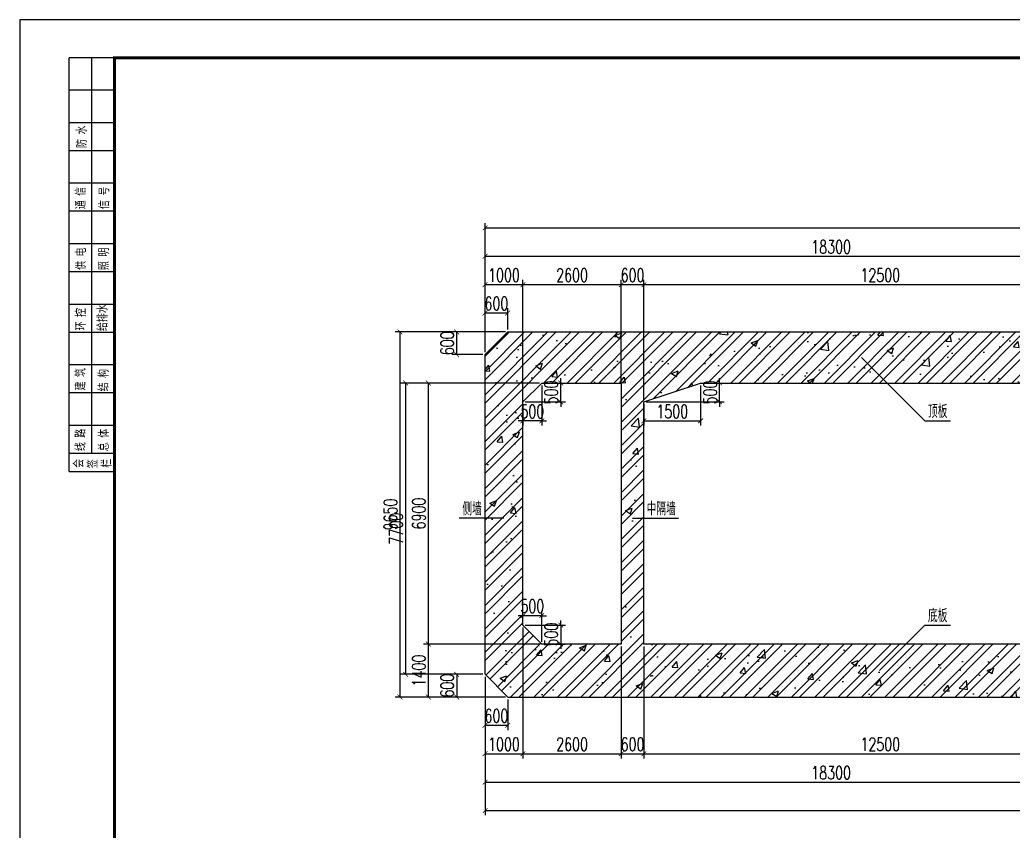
# Model space of a CAD drawing. Extents: x 319019 to 378719, y 703710 to 745710.
# Drawn here: x 319019 to 345281, y 724265 to 745710 of the extents above; entities that cross this region are included whole.
import ezdxf

# ---------------------------------------------------------------- set-up
doc = ezdxf.new("R2010")
doc.units = 0
doc.header["$LTSCALE"] = 50
doc.header["$MEASUREMENT"] = 0
doc.layers.get('0').update_dxf_attribs({"linetype": 'CONTINUOUS'})
doc.layers.get('Defpoints').update_dxf_attribs({"linetype": 'CONTINUOUS'})
for name, color, linetype in [('01 标  注', 1, 'CONTINUOUS'), ('02 结  构', 5, 'CONTINUOUS'), ('3', 3, 'CONTINUOUS'), ('4', 4, 'CONTINUOUS'), ('填充', 8, 'CONTINUOUS')]:
    doc.layers.add(name, color=color, linetype=linetype)
doc.styles.get("Standard").update_dxf_attribs({"font": 'txt1.shx', "width": 0.7, "bigfont": 'hztxt.shx'})
doc.dimstyles.new('1：100', dxfattribs={"dimscale": 100, "dimtxt": 3.5, "dimasz": 1.25, "dimexe": 1.25, "dimexo": 0.625, "dimgap": 0.75, "dimtad": 1, "dimdsep": 46, "dimtxsty": 'Standard', "dimblk": 'ARCHTICK', "dimcen": 2.5, "dimclrt": 256, "dimadec": 0, "dimazin": 0, "dimtfac": 1, "dimtix": 1, "dimtmove": 0, "dimatfit": 3, "dimfxl": 0, "dimarcsym": 0})

# ---------------------------------------------------------------- blocks, each defined once
blk = doc.blocks.new('_ArchTick')
at = {"color": 0, "linetype": 'ByBlock', "const_width": 0.15}
blk.add_lwpolyline([(-0.5, -0.5), (0.5, 0.5)], dxfattribs=at)
blk = doc.blocks.new('*D115')
at = {"layer": '01 标  注', "color": 0, "lineweight": -2}
for p, q in [((332819, 736047), (332819, 734985)), ((332319, 735547), (332319, 734985)), ((332319, 735110), (332194, 735110)), ((332819, 735110), (332319, 735110)), ((332819, 735110), (332944, 735110))]:
    blk.add_line(p, q, dxfattribs=at)
at = {"layer": 'Defpoints', "color": 0}
for p in [(332819, 736110), (332319, 735610), (332319, 735110)]:
    blk.add_point(p, dxfattribs=at)
at = {"layer": '01 标  注', "color": 0, "lineweight": -2, "xscale": 125, "yscale": 125, "zscale": 125}
blk.add_blockref('_ArchTick', (332319, 735110), dxfattribs=at)
at = {"layer": '01 标  注', "color": 0, "lineweight": -2, "xscale": 125, "yscale": 125, "zscale": 125, "rotation": 180}
blk.add_blockref('_ArchTick', (332819, 735110), dxfattribs=at)
at = {"layer": '01 标  注', "insert": (332569, 735360), "char_height": 350, "attachment_point": 5}
blk.add_mtext('500', dxfattribs=at)
blk = doc.blocks.new('*D116')
at = {"layer": '01 标  注', "color": 0, "lineweight": -2}
for p, q in [((333319, 736110), (333319, 736235)), ((332882, 736110), (333444, 736110)), ((333319, 735610), (333319, 736110)), ((332382, 735610), (333444, 735610)), ((333319, 735610), (333319, 735485))]:
    blk.add_line(p, q, dxfattribs=at)
at = {"layer": 'Defpoints', "color": 0}
for p in [(332819, 736110), (333319, 736110), (332319, 735610)]:
    blk.add_point(p, dxfattribs=at)
at = {"layer": '01 标  注', "color": 0, "lineweight": -2, "xscale": 125, "yscale": 125, "zscale": 125}
for p, rotation in [((333319, 736110), 270), ((333319, 735610), 90)]:
    blk.add_blockref('_ArchTick', p, dxfattribs=dict(at, rotation=rotation))
at = {"layer": '01 标  注', "insert": (333069, 735860), "char_height": 350, "attachment_point": 5, "rotation": 90}
blk.add_mtext('500', dxfattribs=at)
blk = doc.blocks.new('*D117')
at = {"layer": '01 标  注', "color": 0, "lineweight": -2}
for p, q in [((337019, 736047), (337019, 734985)), ((335519, 735547), (335519, 734985)), ((335519, 735110), (337019, 735110))]:
    blk.add_line(p, q, dxfattribs=at)
at = {"layer": 'Defpoints', "color": 0}
for p in [(337019, 736110), (335519, 735610), (337019, 735110)]:
    blk.add_point(p, dxfattribs=at)
at = {"layer": '01 标  注', "color": 0, "lineweight": -2, "xscale": 125, "yscale": 125, "zscale": 125, "rotation": 180}
blk.add_blockref('_ArchTick', (335519, 735110), dxfattribs=at)
at = {"layer": '01 标  注', "color": 0, "lineweight": -2, "xscale": 125, "yscale": 125, "zscale": 125}
blk.add_blockref('_ArchTick', (337019, 735110), dxfattribs=at)
at = {"layer": '01 标  注', "insert": (336269, 735360), "char_height": 350, "attachment_point": 5}
blk.add_mtext('1500', dxfattribs=at)
blk = doc.blocks.new('*D118')
at = {"layer": '01 标  注', "color": 0, "lineweight": -2}
for p, q in [((337519, 736110), (337519, 736235)), ((337082, 736110), (337644, 736110)), ((337519, 735610), (337519, 736110)), ((335582, 735610), (337644, 735610)), ((337519, 735610), (337519, 735485))]:
    blk.add_line(p, q, dxfattribs=at)
at = {"layer": 'Defpoints', "color": 0}
for p in [(337019, 736110), (337519, 736110), (335519, 735610)]:
    blk.add_point(p, dxfattribs=at)
at = {"layer": '01 标  注', "color": 0, "lineweight": -2, "xscale": 125, "yscale": 125, "zscale": 125}
for p, rotation in [((337519, 736110), 270), ((337519, 735610), 90)]:
    blk.add_blockref('_ArchTick', p, dxfattribs=dict(at, rotation=rotation))
at = {"layer": '01 标  注', "insert": (337269, 735860), "char_height": 350, "attachment_point": 5, "rotation": 90}
blk.add_mtext('500', dxfattribs=at)
blk = doc.blocks.new('*D82')
at = {"layer": '01 标  注', "color": 0, "lineweight": -2}
for p, q in [((332319, 729772), (332319, 730085)), ((332819, 729272), (332819, 730085)), ((332319, 729960), (332194, 729960)), ((332819, 729960), (332319, 729960)), ((332819, 729960), (332944, 729960))]:
    blk.add_line(p, q, dxfattribs=at)
at = {"layer": 'Defpoints', "color": 0}
for p in [(332319, 729960), (332319, 729710), (332819, 729210)]:
    blk.add_point(p, dxfattribs=at)
at = {"layer": '01 标  注', "color": 0, "lineweight": -2, "xscale": 125, "yscale": 125, "zscale": 125}
blk.add_blockref('_ArchTick', (332319, 729960), dxfattribs=at)
at = {"layer": '01 标  注', "color": 0, "lineweight": -2, "xscale": 125, "yscale": 125, "zscale": 125, "rotation": 180}
blk.add_blockref('_ArchTick', (332819, 729960), dxfattribs=at)
at = {"layer": '01 标  注', "insert": (332569, 730210), "char_height": 350, "attachment_point": 5}
blk.add_mtext('500', dxfattribs=at)
blk = doc.blocks.new('*D83')
at = {"layer": '01 标  注', "color": 0, "lineweight": -2}
for p, q in [((333319, 729710), (333319, 729835)), ((332382, 729710), (333444, 729710)), ((333319, 729710), (333319, 729210)), ((332882, 729210), (333444, 729210)), ((333319, 729210), (333319, 729085))]:
    blk.add_line(p, q, dxfattribs=at)
at = {"layer": 'Defpoints', "color": 0}
for p in [(332319, 729710), (332819, 729210), (333319, 729210)]:
    blk.add_point(p, dxfattribs=at)
at = {"layer": '01 标  注', "color": 0, "lineweight": -2, "xscale": 125, "yscale": 125, "zscale": 125}
for p, rotation in [((333319, 729710), 270), ((333319, 729210), 90)]:
    blk.add_blockref('_ArchTick', p, dxfattribs=dict(at, rotation=rotation))
at = {"layer": '01 标  注', "insert": (333069, 729460), "char_height": 350, "attachment_point": 5, "rotation": 90}
blk.add_mtext('500', dxfattribs=at)
blk = doc.blocks.new('*D84')
at = {"layer": '01 标  注', "color": 0, "lineweight": -2}
for p, q in [((332319, 729647), (332319, 726185)), ((331319, 728347), (331319, 726185)), ((331319, 726310), (332319, 726310))]:
    blk.add_line(p, q, dxfattribs=at)
at = {"layer": 'Defpoints', "color": 0}
for p in [(332319, 729710), (331319, 728410), (332319, 726310)]:
    blk.add_point(p, dxfattribs=at)
at = {"layer": '01 标  注', "color": 0, "lineweight": -2, "xscale": 125, "yscale": 125, "zscale": 125, "rotation": 180}
blk.add_blockref('_ArchTick', (331319, 726310), dxfattribs=at)
at = {"layer": '01 标  注', "color": 0, "lineweight": -2, "xscale": 125, "yscale": 125, "zscale": 125}
blk.add_blockref('_ArchTick', (332319, 726310), dxfattribs=at)
at = {"layer": '01 标  注', "insert": (331819, 726560), "char_height": 350, "attachment_point": 5}
blk.add_mtext('1000', dxfattribs=at)
blk = doc.blocks.new('*D119')
at = {"layer": '01 标  注', "color": 0, "lineweight": -2}
for p, q in [((332319, 729647), (332319, 726185)), ((334919, 729147), (334919, 726185)), ((332319, 726310), (334919, 726310))]:
    blk.add_line(p, q, dxfattribs=at)
at = {"layer": 'Defpoints', "color": 0}
for p in [(332319, 729710), (334919, 729210), (334919, 726310)]:
    blk.add_point(p, dxfattribs=at)
at = {"layer": '01 标  注', "color": 0, "lineweight": -2, "xscale": 125, "yscale": 125, "zscale": 125, "rotation": 180}
blk.add_blockref('_ArchTick', (332319, 726310), dxfattribs=at)
at = {"layer": '01 标  注', "color": 0, "lineweight": -2, "xscale": 125, "yscale": 125, "zscale": 125}
blk.add_blockref('_ArchTick', (334919, 726310), dxfattribs=at)
at = {"layer": '01 标  注', "insert": (333619, 726560), "char_height": 350, "attachment_point": 5}
blk.add_mtext('2600', dxfattribs=at)
blk = doc.blocks.new('*D120')
at = {"layer": '01 标  注', "color": 0, "lineweight": -2}
for p, q in [((334919, 729147), (334919, 726185)), ((335519, 729147), (335519, 726185)), ((334919, 726310), (335519, 726310))]:
    blk.add_line(p, q, dxfattribs=at)
at = {"layer": 'Defpoints', "color": 0}
for p in [(334919, 729210), (335519, 729210), (335519, 726310)]:
    blk.add_point(p, dxfattribs=at)
at = {"layer": '01 标  注', "color": 0, "lineweight": -2, "xscale": 125, "yscale": 125, "zscale": 125, "rotation": 180}
blk.add_blockref('_ArchTick', (334919, 726310), dxfattribs=at)
at = {"layer": '01 标  注', "color": 0, "lineweight": -2, "xscale": 125, "yscale": 125, "zscale": 125}
blk.add_blockref('_ArchTick', (335519, 726310), dxfattribs=at)
at = {"layer": '01 标  注', "insert": (335219, 726560), "char_height": 350, "attachment_point": 5}
blk.add_mtext('600', dxfattribs=at)
blk = doc.blocks.new('*D121')
at = {"layer": '01 标  注', "color": 0, "lineweight": -2}
for p, q in [((335519, 729147), (335519, 726185)), ((348019, 729147), (348019, 726185)), ((335519, 726310), (348019, 726310))]:
    blk.add_line(p, q, dxfattribs=at)
at = {"layer": 'Defpoints', "color": 0}
for p in [(335519, 729210), (348019, 729210), (348019, 726310)]:
    blk.add_point(p, dxfattribs=at)
at = {"layer": '01 标  注', "color": 0, "lineweight": -2, "xscale": 125, "yscale": 125, "zscale": 125, "rotation": 180}
blk.add_blockref('_ArchTick', (335519, 726310), dxfattribs=at)
at = {"layer": '01 标  注', "color": 0, "lineweight": -2, "xscale": 125, "yscale": 125, "zscale": 125}
blk.add_blockref('_ArchTick', (348019, 726310), dxfattribs=at)
at = {"layer": '01 标  注', "insert": (341769, 726560), "char_height": 350, "attachment_point": 5}
blk.add_mtext('12500', dxfattribs=at)
blk = doc.blocks.new('*D86')
at = {"layer": '01 标  注', "color": 0, "lineweight": -2}
for p, q in [((331319, 728347), (331319, 724685)), ((367919, 727901), (367919, 724685)), ((331319, 724810), (367919, 724810))]:
    blk.add_line(p, q, dxfattribs=at)
at = {"layer": 'Defpoints', "color": 0}
for p in [(331319, 728410), (367919, 727963), (367919, 724810)]:
    blk.add_point(p, dxfattribs=at)
at = {"layer": '01 标  注', "color": 0, "lineweight": -2, "xscale": 125, "yscale": 125, "zscale": 125, "rotation": 180}
blk.add_blockref('_ArchTick', (331319, 724810), dxfattribs=at)
at = {"layer": '01 标  注', "color": 0, "lineweight": -2, "xscale": 125, "yscale": 125, "zscale": 125}
blk.add_blockref('_ArchTick', (367919, 724810), dxfattribs=at)
at = {"layer": '01 标  注', "insert": (349619, 725060), "char_height": 350, "attachment_point": 5}
blk.add_mtext('36600', dxfattribs=at)
blk = doc.blocks.new('*D131')
at = {"layer": '01 标  注', "color": 0, "lineweight": -2}
for p, q in [((332757, 736110), (329094, 736110)), ((329219, 736110), (329219, 728410)), ((331257, 728410), (329094, 728410))]:
    blk.add_line(p, q, dxfattribs=at)
at = {"layer": 'Defpoints', "color": 0}
for p in [(332819, 736110), (329219, 728410), (331319, 728410)]:
    blk.add_point(p, dxfattribs=at)
at = {"layer": '01 标  注', "color": 0, "lineweight": -2, "xscale": 125, "yscale": 125, "zscale": 125}
for p, rotation in [((329219, 736110), 90), ((329219, 728410), 270)]:
    blk.add_blockref('_ArchTick', p, dxfattribs=dict(at, rotation=rotation))
at = {"layer": '01 标  注', "insert": (328969, 732260), "char_height": 350, "attachment_point": 5, "rotation": 90}
blk.add_mtext('7700', dxfattribs=at)
blk = doc.blocks.new('*D96')
at = {"layer": '01 标  注', "color": 0, "lineweight": -2}
for p, q in [((332757, 729210), (329694, 729210)), ((329819, 729210), (329819, 727810)), ((331857, 727810), (329694, 727810))]:
    blk.add_line(p, q, dxfattribs=at)
at = {"layer": 'Defpoints', "color": 0}
for p in [(332819, 729210), (329819, 727810), (331919, 727810)]:
    blk.add_point(p, dxfattribs=at)
at = {"layer": '01 标  注', "color": 0, "lineweight": -2, "xscale": 125, "yscale": 125, "zscale": 125}
for p, rotation in [((329819, 729210), 90), ((329819, 727810), 270)]:
    blk.add_blockref('_ArchTick', p, dxfattribs=dict(at, rotation=rotation))
at = {"layer": '01 标  注', "insert": (329569, 728510), "char_height": 350, "attachment_point": 5, "rotation": 90}
blk.add_mtext('1400', dxfattribs=at)
blk = doc.blocks.new('*D97')
at = {"layer": '01 标  注', "color": 0, "lineweight": -2}
for p, q in [((332757, 736110), (329694, 736110)), ((329819, 736110), (329819, 729210)), ((332757, 729210), (329694, 729210))]:
    blk.add_line(p, q, dxfattribs=at)
at = {"layer": 'Defpoints', "color": 0}
for p in [(332819, 736110), (329819, 729210), (332819, 729210)]:
    blk.add_point(p, dxfattribs=at)
at = {"layer": '01 标  注', "color": 0, "lineweight": -2, "xscale": 125, "yscale": 125, "zscale": 125}
for p, rotation in [((329819, 736110), 90), ((329819, 729210), 270)]:
    blk.add_blockref('_ArchTick', p, dxfattribs=dict(at, rotation=rotation))
at = {"layer": '01 标  注', "insert": (329569, 732660), "char_height": 350, "attachment_point": 5, "rotation": 90}
blk.add_mtext('6900', dxfattribs=at)
blk = doc.blocks.new('*D98')
at = {"layer": '01 标  注', "color": 0, "lineweight": -2}
for p, q in [((331319, 728347), (331319, 725435)), ((349619, 727747), (349619, 725435)), ((331319, 725560), (349619, 725560))]:
    blk.add_line(p, q, dxfattribs=at)
at = {"layer": 'Defpoints', "color": 0}
for p in [(331319, 728410), (349619, 727810), (349619, 725560)]:
    blk.add_point(p, dxfattribs=at)
at = {"layer": '01 标  注', "color": 0, "lineweight": -2, "xscale": 125, "yscale": 125, "zscale": 125, "rotation": 180}
blk.add_blockref('_ArchTick', (331319, 725560), dxfattribs=at)
at = {"layer": '01 标  注', "color": 0, "lineweight": -2, "xscale": 125, "yscale": 125, "zscale": 125}
blk.add_blockref('_ArchTick', (349619, 725560), dxfattribs=at)
at = {"layer": '01 标  注', "insert": (340469, 725810), "char_height": 350, "attachment_point": 5}
blk.add_mtext('18300', dxfattribs=at)
blk = doc.blocks.new('*D99')
at = {"layer": '01 标  注', "color": 0, "lineweight": -2}
for p, q in [((331319, 736922), (331319, 738835)), ((332319, 735622), (332319, 738835)), ((331319, 738710), (332319, 738710))]:
    blk.add_line(p, q, dxfattribs=at)
at = {"layer": 'Defpoints', "color": 0}
for p in [(332319, 738710), (331319, 736860), (332319, 735560)]:
    blk.add_point(p, dxfattribs=at)
at = {"layer": '01 标  注', "color": 0, "lineweight": -2, "xscale": 125, "yscale": 125, "zscale": 125, "rotation": 180}
blk.add_blockref('_ArchTick', (331319, 738710), dxfattribs=at)
at = {"layer": '01 标  注', "color": 0, "lineweight": -2, "xscale": 125, "yscale": 125, "zscale": 125}
blk.add_blockref('_ArchTick', (332319, 738710), dxfattribs=at)
at = {"layer": '01 标  注', "insert": (331819, 738960), "char_height": 350, "attachment_point": 5}
blk.add_mtext('1000', dxfattribs=at)
blk = doc.blocks.new('*D100')
at = {"layer": '01 标  注', "color": 0, "lineweight": -2}
for p, q in [((332319, 735622), (332319, 738835)), ((334919, 736122), (334919, 738835)), ((332319, 738710), (334919, 738710))]:
    blk.add_line(p, q, dxfattribs=at)
at = {"layer": 'Defpoints', "color": 0}
for p in [(334919, 738710), (334919, 736060), (332319, 735560)]:
    blk.add_point(p, dxfattribs=at)
at = {"layer": '01 标  注', "color": 0, "lineweight": -2, "xscale": 125, "yscale": 125, "zscale": 125, "rotation": 180}
blk.add_blockref('_ArchTick', (332319, 738710), dxfattribs=at)
at = {"layer": '01 标  注', "color": 0, "lineweight": -2, "xscale": 125, "yscale": 125, "zscale": 125}
blk.add_blockref('_ArchTick', (334919, 738710), dxfattribs=at)
at = {"layer": '01 标  注', "insert": (333619, 738960), "char_height": 350, "attachment_point": 5}
blk.add_mtext('2600', dxfattribs=at)
blk = doc.blocks.new('*D101')
at = {"layer": '01 标  注', "color": 0, "lineweight": -2}
for p, q in [((334919, 736122), (334919, 738835)), ((335519, 735672), (335519, 738835)), ((334919, 738710), (335519, 738710))]:
    blk.add_line(p, q, dxfattribs=at)
at = {"layer": 'Defpoints', "color": 0}
for p in [(335519, 738710), (334919, 736060), (335519, 735610)]:
    blk.add_point(p, dxfattribs=at)
at = {"layer": '01 标  注', "color": 0, "lineweight": -2, "xscale": 125, "yscale": 125, "zscale": 125, "rotation": 180}
blk.add_blockref('_ArchTick', (334919, 738710), dxfattribs=at)
at = {"layer": '01 标  注', "color": 0, "lineweight": -2, "xscale": 125, "yscale": 125, "zscale": 125}
blk.add_blockref('_ArchTick', (335519, 738710), dxfattribs=at)
at = {"layer": '01 标  注', "insert": (335219, 738960), "char_height": 350, "attachment_point": 5}
blk.add_mtext('600', dxfattribs=at)
blk = doc.blocks.new('*D102')
at = {"layer": '01 标  注', "color": 0, "lineweight": -2}
for p, q in [((335519, 735672), (335519, 738835)), ((348019, 735672), (348019, 738835)), ((335519, 738710), (348019, 738710))]:
    blk.add_line(p, q, dxfattribs=at)
at = {"layer": 'Defpoints', "color": 0}
for p in [(348019, 738710), (335519, 735610), (348019, 735610)]:
    blk.add_point(p, dxfattribs=at)
at = {"layer": '01 标  注', "color": 0, "lineweight": -2, "xscale": 125, "yscale": 125, "zscale": 125, "rotation": 180}
blk.add_blockref('_ArchTick', (335519, 738710), dxfattribs=at)
at = {"layer": '01 标  注', "color": 0, "lineweight": -2, "xscale": 125, "yscale": 125, "zscale": 125}
blk.add_blockref('_ArchTick', (348019, 738710), dxfattribs=at)
at = {"layer": '01 标  注', "insert": (341769, 738960), "char_height": 350, "attachment_point": 5}
blk.add_mtext('12500', dxfattribs=at)
blk = doc.blocks.new('*D105')
at = {"layer": '01 标  注', "color": 0, "lineweight": -2}
for p, q in [((331319, 736922), (331319, 740335)), ((367919, 737369), (367919, 740335)), ((331319, 740210), (367919, 740210))]:
    blk.add_line(p, q, dxfattribs=at)
at = {"layer": 'Defpoints', "color": 0}
for p in [(367919, 740210), (367919, 737306), (331319, 736860)]:
    blk.add_point(p, dxfattribs=at)
at = {"layer": '01 标  注', "color": 0, "lineweight": -2, "xscale": 125, "yscale": 125, "zscale": 125, "rotation": 180}
blk.add_blockref('_ArchTick', (331319, 740210), dxfattribs=at)
at = {"layer": '01 标  注', "color": 0, "lineweight": -2, "xscale": 125, "yscale": 125, "zscale": 125}
blk.add_blockref('_ArchTick', (367919, 740210), dxfattribs=at)
at = {"layer": '01 标  注', "insert": (349619, 740460), "char_height": 350, "attachment_point": 5}
blk.add_mtext('36600', dxfattribs=at)
blk = doc.blocks.new('*D113')
at = {"layer": '01 标  注', "color": 0, "lineweight": -2}
for p, q in [((331319, 736922), (331319, 739585)), ((349619, 737522), (349619, 739585)), ((331319, 739460), (349619, 739460))]:
    blk.add_line(p, q, dxfattribs=at)
at = {"layer": 'Defpoints', "color": 0}
for p in [(349619, 739460), (349619, 737460), (331319, 736860)]:
    blk.add_point(p, dxfattribs=at)
at = {"layer": '01 标  注', "color": 0, "lineweight": -2, "xscale": 125, "yscale": 125, "zscale": 125, "rotation": 180}
blk.add_blockref('_ArchTick', (331319, 739460), dxfattribs=at)
at = {"layer": '01 标  注', "color": 0, "lineweight": -2, "xscale": 125, "yscale": 125, "zscale": 125}
blk.add_blockref('_ArchTick', (349619, 739460), dxfattribs=at)
at = {"layer": '01 标  注', "insert": (340469, 739710), "char_height": 350, "attachment_point": 5}
blk.add_mtext('18300', dxfattribs=at)
blk = doc.blocks.new('*D7')
at = {"layer": '01 标  注', "color": 0, "lineweight": -2}
for p, q in [((331319, 736922), (331319, 738085)), ((331919, 737960), (331319, 737960)), ((331919, 737522), (331919, 738085))]:
    blk.add_line(p, q, dxfattribs=at)
at = {"layer": 'Defpoints', "color": 0}
for p in [(331319, 737960), (331919, 737460), (331319, 736860)]:
    blk.add_point(p, dxfattribs=at)
at = {"layer": '01 标  注', "color": 0, "lineweight": -2, "xscale": 125, "yscale": 125, "zscale": 125, "rotation": 180}
blk.add_blockref('_ArchTick', (331319, 737960), dxfattribs=at)
at = {"layer": '01 标  注', "color": 0, "lineweight": -2, "xscale": 125, "yscale": 125, "zscale": 125}
blk.add_blockref('_ArchTick', (331919, 737960), dxfattribs=at)
at = {"layer": '01 标  注', "insert": (331619, 738210), "char_height": 350, "attachment_point": 5}
blk.add_mtext('600', dxfattribs=at)
blk = doc.blocks.new('*D8')
at = {"layer": '01 标  注', "color": 0, "lineweight": -2}
for p, q in [((331857, 737460), (330444, 737460)), ((330569, 736860), (330569, 737460)), ((331257, 736860), (330444, 736860))]:
    blk.add_line(p, q, dxfattribs=at)
at = {"layer": 'Defpoints', "color": 0}
for p in [(330569, 737460), (331919, 737460), (331319, 736860)]:
    blk.add_point(p, dxfattribs=at)
at = {"layer": '01 标  注', "color": 0, "lineweight": -2, "xscale": 125, "yscale": 125, "zscale": 125}
for p, rotation in [((330569, 737460), 90), ((330569, 736860), 270)]:
    blk.add_blockref('_ArchTick', p, dxfattribs=dict(at, rotation=rotation))
at = {"layer": '01 标  注', "insert": (330319, 737160), "char_height": 350, "attachment_point": 5, "rotation": 90}
blk.add_mtext('600', dxfattribs=at)
blk = doc.blocks.new('*D9')
at = {"layer": '01 标  注', "color": 0, "lineweight": -2}
for p, q in [((331257, 728410), (330444, 728410)), ((330569, 728410), (330569, 727810)), ((331857, 727810), (330444, 727810))]:
    blk.add_line(p, q, dxfattribs=at)
at = {"layer": 'Defpoints', "color": 0}
for p in [(331319, 728410), (330569, 727810), (331919, 727810)]:
    blk.add_point(p, dxfattribs=at)
at = {"layer": '01 标  注', "color": 0, "lineweight": -2, "xscale": 125, "yscale": 125, "zscale": 125}
for p, rotation in [((330569, 728410), 90), ((330569, 727810), 270)]:
    blk.add_blockref('_ArchTick', p, dxfattribs=dict(at, rotation=rotation))
at = {"layer": '01 标  注', "insert": (330319, 728110), "char_height": 350, "attachment_point": 5, "rotation": 90}
blk.add_mtext('600', dxfattribs=at)
blk = doc.blocks.new('*D10')
at = {"layer": '01 标  注', "color": 0, "lineweight": -2}
for p, q in [((331319, 728347), (331319, 726935)), ((331919, 727747), (331919, 726935)), ((331919, 727060), (331319, 727060))]:
    blk.add_line(p, q, dxfattribs=at)
at = {"layer": 'Defpoints', "color": 0}
for p in [(331319, 728410), (331919, 727810), (331319, 727060)]:
    blk.add_point(p, dxfattribs=at)
at = {"layer": '01 标  注', "color": 0, "lineweight": -2, "xscale": 125, "yscale": 125, "zscale": 125, "rotation": 180}
blk.add_blockref('_ArchTick', (331319, 727060), dxfattribs=at)
at = {"layer": '01 标  注', "color": 0, "lineweight": -2, "xscale": 125, "yscale": 125, "zscale": 125}
blk.add_blockref('_ArchTick', (331919, 727060), dxfattribs=at)
at = {"layer": '01 标  注', "insert": (331619, 727310), "char_height": 350, "attachment_point": 5}
blk.add_mtext('600', dxfattribs=at)
blk = doc.blocks.new('*D11')
at = {"layer": '01 标  注', "color": 0, "lineweight": -2}
for p, q in [((331857, 737460), (328944, 737460)), ((329069, 737460), (329069, 727810)), ((331857, 727810), (328944, 727810))]:
    blk.add_line(p, q, dxfattribs=at)
at = {"layer": 'Defpoints', "color": 0}
for p in [(331919, 737460), (329069, 727810), (331919, 727810)]:
    blk.add_point(p, dxfattribs=at)
at = {"layer": '01 标  注', "color": 0, "lineweight": -2, "xscale": 125, "yscale": 125, "zscale": 125}
for p, rotation in [((329069, 737460), 90), ((329069, 727810), 270)]:
    blk.add_blockref('_ArchTick', p, dxfattribs=dict(at, rotation=rotation))
at = {"layer": '01 标  注', "insert": (328819, 732635), "char_height": 350, "attachment_point": 5, "rotation": 90}
blk.add_mtext('9650', dxfattribs=at)

msp = doc.modelspace()

# ---------------------------------------------------------------- hatches: boundary and pattern name
at = {"layer": '填充'}
h = msp.add_hatch(dxfattribs=at)
h.set_pattern_fill('STEEL', color=256, scale=3500, style=0)
h.set_pattern_definition([(45, (-118.34, -500), (-309.35922, 309.35922), []), (45, (-118.34, -281.25), (-309.35922, 309.35922), [])])
h.paths.add_polyline_path([(349619.5, 737459.674), (349619.5, 736109.674), (350119.5, 736109.674), (350619.5, 735609.674), (350619.5, 730009.674), (351219.5, 730009.674), (351219.5, 735609.674), (352719.5, 736109.674), (362219.5, 736109.674), (363719.5, 735609.674), (363719.5, 729209.674), (351219.5, 729209.674), (351219.5, 729669.674), (350619.5, 729069.674), (350619.5, 728819.674), (350369.5, 728819.674), (350369.5, 729069.674), (350619.5, 729069.674), (351219.5, 729669.674), (351219.5, 730009.674), (350684.5, 730009.674), (350619.5, 729944.674), (350619.5, 729509.674), (350184.5, 729509.674), (349744.5, 729069.674), (349744.5, 728819.674), (349619.5, 728819.674), (349619.5, 727809.674), (367319.5, 727809.674), (367919.5, 728409.674), (367919.5, 736859.674), (367319.5, 737459.674)])
h.paths.add_polyline_path([(366419.5, 736109.674), (366919.5, 735609.674), (366919.5, 729709.674), (366419.5, 729209.674), (364319.5, 729209.674), (364319.5, 736109.674)], flags=16)
h.paths.add_polyline_path([(331919.5, 737459.674), (331319.5, 736859.674), (331319.5, 728409.674), (331919.5, 727809.674), (349619.5, 727809.674), (349619.5, 728819.674), (349494.5, 728819.674), (349494.5, 729069.674), (349619.5, 729069.674), (349619.5, 729509.674), (349309.5, 729509.674), (348869.5, 729069.674), (348869.5, 728819.674), (348619.5, 728819.674), (348619.5, 729069.674), (348869.5, 729069.674), (349309.5, 729509.674), (348619.5, 729509.674), (348619.5, 735609.674), (349119.5, 736109.674), (349619.5, 736109.674), (349619.5, 737459.674)])
h.paths.add_polyline_path([(346519.5, 736109.674), (348019.5, 735609.674), (348019.5, 729209.674), (335519.5, 729209.674), (335519.5, 735609.674), (337019.5, 736109.674)], flags=16)
h.paths.add_polyline_path([(334919.5, 736109.674), (334919.5, 729209.674), (332819.5, 729209.674), (332319.5, 729709.674), (332319.5, 735609.674), (332819.5, 736109.674)], flags=16)
h.paths.add_polyline_path([(366373.105, 735622.174), (366965.895, 735622.174), (366965.895, 735097.174), (366373.105, 735097.174)], flags=24)
h.paths.add_polyline_path([(365657, 735563.279), (365657, 736156.069), (366182, 736156.069), (366182, 735563.279)], flags=24)
h.paths.add_polyline_path([(366373.105, 730472.174), (366965.895, 730472.174), (366965.895, 729947.174), (366373.105, 729947.174)], flags=24)
h.paths.add_polyline_path([(365657, 729163.279), (365657, 729756.069), (366182, 729756.069), (366182, 729163.279)], flags=24)
h.paths.add_polyline_path([(350582, 735563.279), (350582, 736156.069), (351107, 736156.069), (351107, 735563.279)], flags=25)
h.paths.add_polyline_path([(351130, 728648.279), (351130, 729241.069), (351655, 729241.069), (351655, 728648.279)], flags=24)
h.paths.add_polyline_path([(349272.211, 728832.174), (349841.789, 728832.174), (349841.789, 728307.174), (349272.211, 728307.174)], flags=9)
h.paths.add_polyline_path([(350198.105, 728832.174), (350790.895, 728832.174), (350790.895, 728307.174), (350198.105, 728307.174)], flags=24)
h.paths.add_polyline_path([(349397.211, 728332.174), (349966.789, 728332.174), (349966.789, 727807.174), (349397.211, 727807.174)], flags=9)
h.paths.add_polyline_path([(351130, 727952.516), (351130, 728676.832), (351655, 728676.832), (351655, 727952.516)], flags=24)
h.paths.add_polyline_path([(332273.105, 735622.174), (332865.895, 735622.174), (332865.895, 735097.174), (332273.105, 735097.174)], flags=24)
h.paths.add_polyline_path([(332807, 735563.279), (332807, 736156.069), (333332, 736156.069), (333332, 735563.279)], flags=24)
h.paths.add_polyline_path([(335907.342, 735622.174), (336631.658, 735622.174), (336631.658, 735097.174), (335907.342, 735097.174)], flags=8)
h.paths.add_polyline_path([(337007, 735563.279), (337007, 736156.069), (337532, 736156.069), (337532, 735563.279)], flags=24)
h.paths.add_polyline_path([(346907.342, 735622.174), (347631.658, 735622.174), (347631.658, 735097.174), (346907.342, 735097.174)], flags=8)
h.paths.add_polyline_path([(345632, 735563.279), (345632, 736156.069), (346157, 736156.069), (346157, 735563.279)], flags=24)
h.paths.add_polyline_path([(332273.105, 730472.174), (332865.895, 730472.174), (332865.895, 729947.174), (332273.105, 729947.174)], flags=24)
h.paths.add_polyline_path([(332807, 729163.279), (332807, 729756.069), (333332, 729756.069), (333332, 729163.279)], flags=24)
h.paths.add_polyline_path([(347757, 735563.279), (347757, 736156.069), (348282, 736156.069), (348282, 735563.279)], flags=24)
h.paths.add_polyline_path([(347757, 728648.279), (347757, 729241.069), (348282, 729241.069), (348282, 728648.279)], flags=24)
h.paths.add_polyline_path([(348448.105, 728832.174), (349040.895, 728832.174), (349040.895, 728307.174), (348448.105, 728307.174)], flags=24)
h.paths.add_polyline_path([(346257, 728297.516), (346257, 729021.832), (346782, 729021.832), (346782, 728297.516)], flags=24)
h.paths.add_polyline_path([(347007, 727952.516), (347007, 728676.832), (347532, 728676.832), (347532, 727952.516)], flags=24)
h.paths.add_polyline_path([(347007, 728872.148), (347007, 729457.2), (347532, 729457.2), (347532, 728872.148)], flags=24)
h.paths.add_polyline_path([(342971.738, 730222.174), (343602.013, 730222.174), (343602.013, 729697.174), (342971.738, 729697.174)], flags=8)
h.paths.add_polyline_path([(342973.667, 735622.174), (343600.084, 735622.174), (343600.084, 735097.174), (342973.667, 735097.174)], flags=8)
h.paths.add_polyline_path([(347134.349, 733172.174), (347990.333, 733172.174), (347990.333, 732647.174), (347134.349, 732647.174)], flags=8)
h.paths.add_polyline_path([(335548.667, 733047.174), (336404.651, 733047.174), (336404.651, 732522.174), (335548.667, 732522.174)], flags=8)
h = msp.add_hatch(dxfattribs=at)
h.set_pattern_fill('AR-CONC', color=256, scale=250, style=0)
h.set_pattern_definition([(50, (-84968.3, -500), (1793.1505, -156.8803), [187.5, -2062.5]), (355, (-84968.3, -500), (-346.8783, 1880.4803), [150, -1650]), (100.4514, (-84818.9, -513), (1446.2735, 1723.599), [159.3505, -1752.8553]), (46.1842, (-84968.3, 0), (2668.1026, -413.7975), [281.25, -3093.75]), (96.6356, (-84746, -34.5), (2336.657, 2435.295), [239.026, -2629.2825]), (351.1842, (-84968.3, 0), (2336.655, 2435.2965), [225, -2475]), (21, (-84718.3, -125), (1492.2676, -1006.5472), [187.5, -2062.5]), (326, (-84718.3, -125), (608.2883, 1812.875), [150, -1650]), (71.4514, (-84594, -208.9), (2100.5566, 806.3262), [159.3505, -1752.8553]), (37.5, (-84968.34, -500), (30.39964, 832.23463), [0, -1630, 0, -1675, 0, -1656.25]), (7.5, (-84968.3, -500), (657.6738, 986.0293), [0, -955, 0, -1592.5, 0, -631.25]), (327.5, (-85525.84, -500), (1334.5561, -56.3872), [0, -625, 0, -1950, 0, -2587.5]), (317.5, (-85775.8, -500), (1457.9654, 250.2625), [0, -812.5, 0, -1295, 0, -1837.5])])
h.paths.add_polyline_path([(331919.5, 737459.674), (331319.5, 736859.674), (331319.5, 728409.674), (331919.5, 727809.674), (349619.5, 727809.674), (349619.5, 728819.674), (349494.5, 728819.674), (349494.5, 729069.674), (349619.5, 729069.674), (349619.5, 729509.674), (348619.5, 729509.674), (348619.5, 735609.674), (349119.5, 736109.674), (349619.5, 736109.674), (349619.5, 737459.674)])
h.paths.add_polyline_path([(346519.5, 736109.674), (348019.5, 735609.674), (348019.5, 729209.674), (335519.5, 729209.674), (335519.5, 735609.674), (337019.5, 736109.674)], flags=16)
h.paths.add_polyline_path([(334919.5, 736109.674), (334919.5, 729209.674), (332819.5, 729209.674), (332319.5, 729709.674), (332319.5, 735609.674), (332819.5, 736109.674)], flags=16)
h.paths.add_polyline_path([(348619.5, 729069.674), (348869.5, 729069.674), (348869.5, 728819.674), (348619.5, 728819.674)], flags=16)
h.paths.add_polyline_path([(348669.5, 729019.674), (348619.5, 728819.674), (348619.5, 729007.174)], flags=0)
h.paths.add_polyline_path([(349619.5, 737459.674), (349619.5, 736109.674), (350119.5, 736109.674), (350619.5, 735609.674), (350619.5, 729509.674), (349619.5, 729509.674), (349619.5, 729069.674), (349744.5, 729069.674), (349744.5, 728819.674), (349619.5, 728819.674), (349619.5, 727809.674), (367319.5, 727809.674), (367919.5, 728409.674), (367919.5, 736859.674), (367319.5, 737459.674)])
h.paths.add_polyline_path([(362219.5, 736109.674), (363719.5, 735609.674), (363719.5, 729209.674), (351219.5, 729209.674), (351219.5, 735609.674), (352719.5, 736109.674)], flags=16)
h.paths.add_polyline_path([(364319.5, 736109.674), (366419.5, 736109.674), (366919.5, 735609.674), (366919.5, 729709.674), (366419.5, 729209.674), (364319.5, 729209.674)], flags=16)
h.paths.add_polyline_path([(350619.5, 729069.674), (350619.5, 728819.674), (350369.5, 728819.674), (350369.5, 729069.674)], flags=0)
h.paths.add_polyline_path([(350619.5, 729069.674), (350619.5, 728819.674), (350369.5, 728819.674), (350419.5, 729019.674)], flags=16)
h.paths.add_polyline_path([(332273.105, 735622.174), (332865.895, 735622.174), (332865.895, 735097.174), (332273.105, 735097.174)], flags=24)
h.paths.add_polyline_path([(332807, 735563.279), (332807, 736156.069), (333332, 736156.069), (333332, 735563.279)], flags=24)
h.paths.add_polyline_path([(335907.342, 735622.174), (336631.658, 735622.174), (336631.658, 735097.174), (335907.342, 735097.174)], flags=8)
h.paths.add_polyline_path([(337007, 735563.279), (337007, 736156.069), (337532, 736156.069), (337532, 735563.279)], flags=24)
h.paths.add_polyline_path([(346907.342, 735622.174), (347631.658, 735622.174), (347631.658, 735097.174), (346907.342, 735097.174)], flags=8)
h.paths.add_polyline_path([(345632, 735563.279), (345632, 736156.069), (346157, 736156.069), (346157, 735563.279)], flags=24)
h.paths.add_polyline_path([(332273.105, 730472.174), (332865.895, 730472.174), (332865.895, 729947.174), (332273.105, 729947.174)], flags=24)
h.paths.add_polyline_path([(332807, 729163.279), (332807, 729756.069), (333332, 729756.069), (333332, 729163.279)], flags=24)
h.paths.add_polyline_path([(347757, 735563.279), (347757, 736156.069), (348282, 736156.069), (348282, 735563.279)], flags=24)
h.paths.add_polyline_path([(347757, 728648.279), (347757, 729241.069), (348282, 729241.069), (348282, 728648.279)], flags=24)
h.paths.add_polyline_path([(348448.105, 728832.174), (349040.895, 728832.174), (349040.895, 728307.174), (348448.105, 728307.174)], flags=24)
h.paths.add_polyline_path([(349272.211, 728832.174), (349841.789, 728832.174), (349841.789, 728307.174), (349272.211, 728307.174)], flags=9)
h.paths.add_polyline_path([(349397.211, 728332.174), (349966.789, 728332.174), (349966.789, 727807.174), (349397.211, 727807.174)], flags=9)
h.paths.add_polyline_path([(342971.738, 730222.174), (343602.013, 730222.174), (343602.013, 729697.174), (342971.738, 729697.174)], flags=8)
h.paths.add_polyline_path([(342973.667, 735622.174), (343600.084, 735622.174), (343600.084, 735097.174), (342973.667, 735097.174)], flags=8)
h.paths.add_polyline_path([(347134.349, 732922.174), (347990.333, 732922.174), (347990.333, 732397.174), (347134.349, 732397.174)], flags=8)
h.paths.add_polyline_path([(335548.667, 733047.174), (336404.651, 733047.174), (336404.651, 732522.174), (335548.667, 732522.174)], flags=8)
h.paths.add_polyline_path([(366373.105, 735622.174), (366965.895, 735622.174), (366965.895, 735097.174), (366373.105, 735097.174)], flags=24)
h.paths.add_polyline_path([(365657, 735563.279), (365657, 736156.069), (366182, 736156.069), (366182, 735563.279)], flags=24)
h.paths.add_polyline_path([(362607.342, 735622.174), (363331.658, 735622.174), (363331.658, 735097.174), (362607.342, 735097.174)], flags=8)
h.paths.add_polyline_path([(361207, 735563.279), (361207, 736156.069), (361732, 736156.069), (361732, 735563.279)], flags=24)
h.paths.add_polyline_path([(351607.342, 735622.174), (352331.658, 735622.174), (352331.658, 735097.174), (351607.342, 735097.174)], flags=8)
h.paths.add_polyline_path([(352707, 735563.279), (352707, 736156.069), (353232, 736156.069), (353232, 735563.279)], flags=24)
h.paths.add_polyline_path([(366373.105, 730472.174), (366965.895, 730472.174), (366965.895, 729947.174), (366373.105, 729947.174)], flags=24)
h.paths.add_polyline_path([(365657, 729163.279), (365657, 729756.069), (366182, 729756.069), (366182, 729163.279)], flags=24)
h.paths.add_polyline_path([(350582, 735563.279), (350582, 736156.069), (351107, 736156.069), (351107, 735563.279)], flags=25)
h.paths.add_polyline_path([(350957, 728648.279), (350957, 729241.069), (351482, 729241.069), (351482, 728648.279)], flags=24)
h.paths.add_polyline_path([(350198.105, 728832.174), (350790.895, 728832.174), (350790.895, 728307.174), (350198.105, 728307.174)], flags=24)
h.paths.add_polyline_path([(355636.987, 730222.174), (356267.262, 730222.174), (356267.262, 729697.174), (355636.987, 729697.174)], flags=8)
h.paths.add_polyline_path([(355638.916, 735622.174), (356265.333, 735622.174), (356265.333, 735097.174), (355638.916, 735097.174)], flags=8)
h.paths.add_polyline_path([(351248.667, 732922.174), (352104.651, 732922.174), (352104.651, 732397.174), (351248.667, 732397.174)], flags=8)
h.paths.add_polyline_path([(362834.349, 733047.174), (363690.333, 733047.174), (363690.333, 732522.174), (362834.349, 732522.174)], flags=8)
h.paths.add_polyline_path([(350957, 727952.516), (350957, 728676.832), (351482, 728676.832), (351482, 727952.516)], flags=24)
h.paths.add_polyline_path([(346257, 728297.516), (346257, 729021.832), (346782, 729021.832), (346782, 728297.516)], flags=24)
h.paths.add_polyline_path([(347007, 727952.516), (347007, 728676.832), (347532, 728676.832), (347532, 727952.516)], flags=24)
h.paths.add_polyline_path([(347007, 728872.148), (347007, 729457.2), (347532, 729457.2), (347532, 728872.148)], flags=24)
h.paths.add_polyline_path([(351707, 728147.516), (351707, 728871.832), (352232, 728871.832), (352232, 728147.516)], flags=24)
h.paths.add_polyline_path([(351707, 729063.279), (351707, 729656.069), (352232, 729656.069), (352232, 729063.279)], flags=24)
h.paths.add_polyline_path([(352457, 728297.516), (352457, 729021.832), (352982, 729021.832), (352982, 728297.516)], flags=24)

# ---------------------------------------------------------------- linework, layer by layer
at = {"layer": '01 标  注'}
for p, q in [((341269.5, 736784.674), (342944.5, 735109.674)), ((342944.5, 735109.674), (343629.251, 735109.674)), ((331819.5, 732534.674), (330634.749, 732534.674)), ((335219.5, 732534.674), (336433.818, 732534.674)), ((341744.5, 728509.674), (342944.5, 729709.674)), ((342944.5, 729709.674), (343629.251, 729709.674))]:
    msp.add_line(p, q, dxfattribs=at)
msp.add_lwpolyline([(378719.5, 703709.674), (378719.5, 745709.674), (319019.5, 745709.674), (319019.5, 703709.674)], close=True, dxfattribs=at)
at = {"layer": '02 结  构'}
for p, q in [((331319.5, 736859.674), (331919.5, 737459.674)), ((331919.5, 737459.674), (349619.5, 737459.674)), ((331319.5, 728409.674), (331319.5, 736859.674)), ((331919.5, 727809.674), (331319.5, 728409.674)), ((331919.5, 727809.674), (367319.5, 727809.674))]:
    msp.add_line(p, q, dxfattribs=at)
for points in [[(334919.5, 736109.674), (334919.5, 729209.674), (332819.5, 729209.674), (332319.5, 729709.674), (332319.5, 735609.674), (332819.5, 736109.674)], [(337019.5, 736109.674), (346519.5, 736109.674), (348019.5, 735609.674), (348019.5, 729209.674), (335519.5, 729209.674), (335519.5, 735609.674)]]:
    msp.add_lwpolyline(points, close=True, dxfattribs=at)
at = {"layer": '3'}
for p, q in [((320319.5, 733769.674), (320319.5, 744709.674)), ((321519.5, 744709.674), (320319.5, 744709.674)), ((320919.5, 734249.674), (320919.5, 744709.674)), ((321519.5, 743849.674), (320319.5, 743849.674)), ((321519.5, 742989.674), (320319.5, 742989.674)), ((321519.5, 742249.674), (320319.5, 742249.674)), ((321519.5, 741389.674), (320319.5, 741389.674)), ((321519.5, 740649.674), (320319.5, 740649.674)), ((321519.5, 739789.674), (320319.5, 739789.674)), ((321519.5, 739049.674), (320319.5, 739049.674)), ((321519.5, 738189.674), (320319.5, 738189.674)), ((321519.5, 737449.674), (320319.5, 737449.674)), ((321519.5, 736589.674), (320319.5, 736589.674)), ((321519.5, 735849.674), (320319.5, 735849.674)), ((321519.5, 734989.674), (320319.5, 734989.674)), ((321519.5, 734249.674), (320319.5, 734249.674)), ((320319.5, 733769.674), (321519.5, 733769.674))]:
    msp.add_line(p, q, dxfattribs=at)
at = {"layer": '4', "color": 7, "const_width": 80}
msp.add_lwpolyline([(377719.5, 704709.674), (377719.5, 744709.674), (321519.5, 744709.674), (321519.5, 704709.674)], close=True, dxfattribs=at)

# ---------------------------------------------------------------- texts
at = {"layer": '01 标  注', "char_height": 350, "attachment_point": 5}
for s, insert in [('顶板', (343286.875, 735359.674)), ('侧墙', (330977.125, 732784.674)), ('中隔墙', (335976.659, 732784.674)), ('底板', (343286.875, 729959.674))]:
    msp.add_mtext(s, dxfattribs=dict(at, insert=insert))
at = {"layer": '3', "width": 0.7}
for s, p in [('防 水', (320785.45, 742324.079)), ('通 信', (320760.389, 740705.737)), ('信 号', (321383.401, 740707.684)), ('供 电', (320768.55, 739101.159)), ('照 明', (321374.043, 739096.979)), ('环 控', (320764.347, 737498.923)), ('给排水', (321335.091, 737483.329)), ('建 筑', (320753.065, 735914.013)), ('结 构', (321362.473, 735889.415)), ('线 路', (320755.181, 734309.697)), ('总 体', (321371.912, 734308.25)), ('会', (320706.195, 733866.474)), ('签', (321077.752, 733860.474)), ('栏', (321443.092, 733871.209))]:
    msp.add_text(s, height=250, rotation=90, dxfattribs=at).set_placement(p)

# ---------------------------------------------------------------- dimensions: what is measured, and where the dimension line sits
at = {"layer": '01 标  注'}
for base, p1, p2, picture, middle in [((367919.5, 740209.674), (331319.5, 736859.674), (367919.5, 737306.092), '*D105', (349619.5, 740459.674)), ((349619.5, 739459.674), (331319.5, 736859.674), (349619.5, 737459.674), '*D113', (340469.5, 739709.674)), ((332319.5, 738709.674), (331319.5, 736859.674), (332319.5, 735559.674), '*D99', (331819.5, 738959.674)), ((334919.5, 738709.674), (332319.5, 735559.674), (334919.5, 736059.674), '*D100', (333619.5, 738959.674)), ((335519.5, 738709.674), (334919.5, 736059.674), (335519.5, 735609.674), '*D101', (335219.5, 738959.674)), ((348019.5, 738709.674), (335519.5, 735609.674), (348019.5, 735609.674), '*D102', (341769.5, 738959.674)), ((332319.5, 735109.674), (332819.5, 736109.674), (332319.5, 735609.674), '*D115', (332569.5, 735359.674)), ((337019.5, 735109.674), (335519.5, 735609.674), (337019.5, 736109.674), '*D117', (336269.5, 735359.674)), ((332319.5, 726309.674), (331319.5, 728409.674), (332319.5, 729709.674), '*D84', (331819.5, 726559.674)), ((334919.5, 726309.674), (332319.5, 729709.674), (334919.5, 729209.674), '*D119', (333619.5, 726559.674)), ((335519.5, 726309.674), (334919.5, 729209.674), (335519.5, 729209.674), '*D120', (335219.5, 726559.674)), ((348019.5, 726309.674), (335519.5, 729209.674), (348019.5, 729209.674), '*D121', (341769.5, 726559.674)), ((367919.5, 724809.674), (331319.5, 728409.674), (367919.5, 727963.256), '*D86', (349619.5, 725059.674)), ((349619.5, 725559.674), (331319.5, 728409.674), (349619.5, 727809.674), '*D98', (340469.5, 725809.674))]:
    dim = msp.add_linear_dim(base=base, p1=p1, p2=p2, dimstyle='1：100', dxfattribs=at)
    dim.commit()
    dim.dimension.update_dxf_attribs({"geometry": picture, "text_midpoint": middle})
for base, p1, p2, angle, picture, middle in [((331319.5, 737959.674), (331919.5, 737459.674), (331319.5, 736859.674), 180, '*D7', (331619.5, 738209.674)), ((329069.5, 727809.674), (331919.5, 737459.674), (331919.5, 727809.674), 90, '*D11', (328819.5, 732634.674)), ((330569.5, 737459.674), (331319.5, 736859.674), (331919.5, 737459.674), 90, '*D8', (330319.5, 737159.674)), ((329219.5, 728409.674), (332819.5, 736109.674), (331319.5, 728409.674), 90, '*D131', (328969.5, 732259.674)), ((329819.5, 729209.674), (332819.5, 736109.674), (332819.5, 729209.674), 90, '*D97', (329569.5, 732659.674)), ((333319.5, 736109.674), (332319.5, 735609.674), (332819.5, 736109.674), 90, '*D116', (333069.5, 735859.674)), ((337519.5, 736109.674), (335519.5, 735609.674), (337019.5, 736109.674), 90, '*D118', (337269.5, 735859.674)), ((332319.5, 729959.674), (332819.5, 729209.674), (332319.5, 729709.674), 180, '*D82', (332569.5, 730209.674)), ((333319.5, 729209.674), (332319.5, 729709.674), (332819.5, 729209.674), 270, '*D83', (333069.5, 729459.674)), ((329819.5, 727809.674), (332819.5, 729209.674), (331919.5, 727809.674), 90, '*D96', (329569.5, 728509.674)), ((330569.5, 727809.674), (331319.5, 728409.674), (331919.5, 727809.674), 270, '*D9', (330319.5, 728109.674)), ((331319.5, 727059.674), (331919.5, 727809.674), (331319.5, 728409.674), 180, '*D10', (331619.5, 727309.674))]:
    dim = msp.add_linear_dim(base=base, p1=p1, p2=p2, angle=angle, dimstyle='1：100', dxfattribs=at)
    dim.commit()
    dim.dimension.update_dxf_attribs({"geometry": picture, "text_midpoint": middle})

doc.saveas('drawing.dxf')
